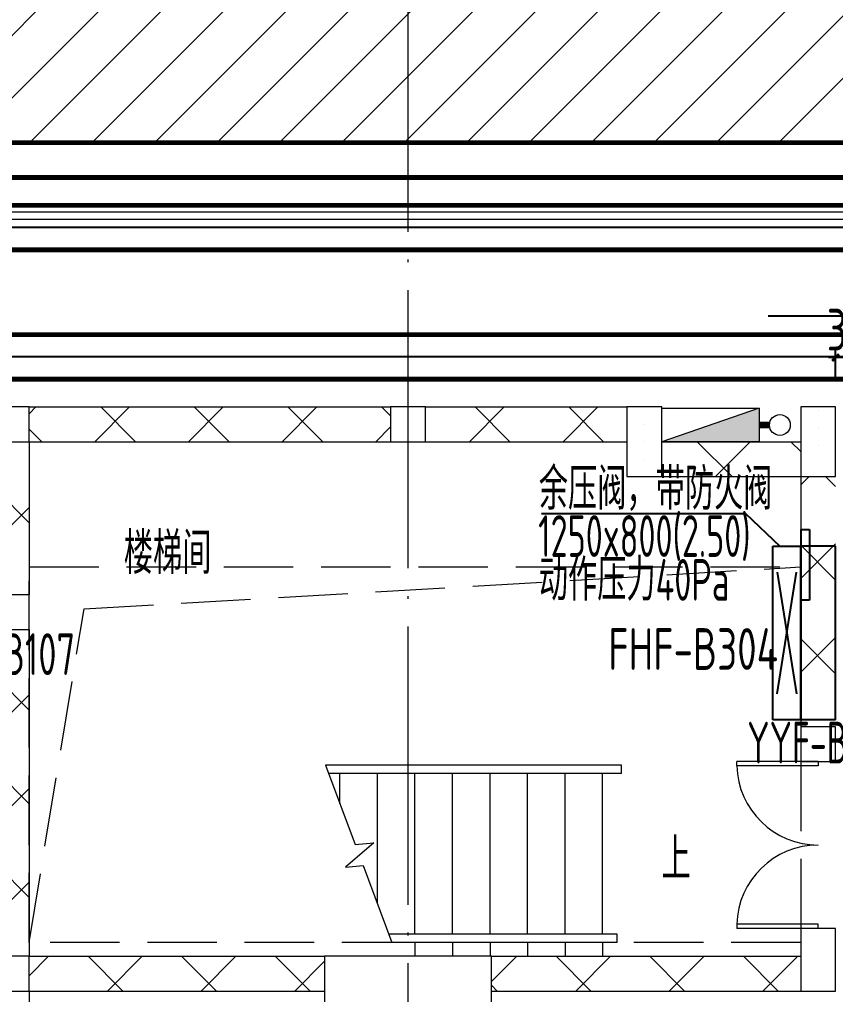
# Model space of a CAD drawing. Extents: x 4 to 13611208, y -605838 to 574722.
# Drawn here: x 13444103 to 13449972, y -8835 to -1824 of the extents above; entities that cross this region are included whole.
import ezdxf

# ---------------------------------------------------------------- set-up
doc = ezdxf.new("R2010")
doc.units = 0
doc.header["$LTSCALE"] = 1000
doc.header["$MEASUREMENT"] = 0
for name, pattern in [('CENTER2', [28.575, 19.05, -3.175, 3.175, -3.175]), ('DASH', [0.35, 0.25, -0.1]), ('DOTE', [2.42, 2, -0.2, 0.02, -0.2])]:
    doc.linetypes.add(name, pattern=pattern)
for name, color, linetype in [('DUCT-D-P标注', 7, 'Continuous'), ('DUCT-K-P中心线', 5, 'CENTER2'), ('DUCT-K-P标注', 7, 'Continuous'), ('DUCT-K-P管', 191, 'Continuous'), ('DUCT-K-S中心线', 5, 'CENTER2'), ('DUCT-K-S管', 40, 'Continuous'), ('DUCT-X-P标注', 7, 'Continuous'), ('DUCT-X-S标注', 7, 'Continuous'), ('DUCT-X-S风口', 7, 'Continuous')]:
    doc.layers.add(name, color=color, linetype=linetype)
doc.layers.add('SDF-风管', color=3, linetype='Continuous', lineweight=20)
doc.layers.add('建筑底图', color=8, linetype='Continuous', lineweight=13)
doc.styles.add('67', font='gbenor.shx', dxfattribs={"width": 0.7, "bigfont": 'hztxt.shx'})
doc.styles.add('C', font='HZTXT_E', dxfattribs={"width": 0.7, "bigfont": 'HZTXT'})
doc.styles.add('du', font='gbenor.shx', dxfattribs={"width": 0.8, "bigfont": 'hztxt.shx'})
doc.dimstyles.new('67', dxfattribs={"dimscale": 100, "dimtxt": 3, "dimasz": 0.5, "dimexe": 0.5, "dimexo": 2, "dimgap": 0.5, "dimtad": 2, "dimdec": 0, "dimrnd": 5, "dimzin": 0, "dimdsep": 46, "dimtxsty": 'du', "dimblk": 'ARCHTICK', "dimcen": 0, "dimdle": 0.5, "dimclrd": 256, "dimclre": 256, "dimclrt": 256, "dimazin": 0, "dimtfac": 1, "dimtdec": 0, "dimtix": 1, "dimtmove": 2, "dimatfit": 3, "dimfxl": 100, "dimtolj": 1, "dimtzin": 0, "dimlwd": -1, "dimlwe": -1, "dimarcsym": 0})
pattern_1 = [(45, (0, 0), (-336.759605, 336.759605), []), (135, (0, 0), (-336.759605, -336.759605), [])]

# ---------------------------------------------------------------- blocks, each defined once
blk = doc.blocks.new('3#消火栓')
at = {"ltscale": 3.5}
blk.add_hatch(color=256, dxfattribs=at).paths.add_polyline_path([(-350, 240), (-350, 0), (350, 240)])
blk.add_line((-350, 0), (350, 240))
blk.add_lwpolyline([(-350, 240), (350, 240), (350, 0), (-350, 0)], close=True)
at = {"const_width": 50}
blk.add_lwpolyline([(-350, 120), (-425, 120)], dxfattribs=at)
blk.add_circle((-500, 120), 75)
blk = doc.blocks.new('$DorLib2D$00000002')
for p, q in [((-0.5, 0), (-0.5, 0.4875)), ((-0.475, 0.4875), (-0.5, 0.4875)), ((-0.475, 0), (-0.475, 0.4875)), ((0.475, 0), (0.475, 0.4875)), ((0.475, 0.4875), (0.5, 0.4875)), ((0.5, 0), (0.5, 0.4875)), ((-0.5, 0), (-0.475, 0)), ((0.5, 0), (0.475, 0))]:
    blk.add_line(p, q)
at = {"lineweight": 13}
for centre, start, end in [((-0.4875, 0), 0, 88.53072), ((0.4875, 0), 91.46928, 180)]:
    blk.add_arc(centre, 0.4875, start, end, dxfattribs=at)
blk = doc.blocks.new('_FZH')
blk.add_lwpolyline([(-0.5, -0.5), (0.5, -0.5), (0.5, 0.5), (-0.5, 0.5)], close=True)
blk = doc.blocks.new('yyf')
for p, q in [((1942862, -228198.5), (1942862, -229566.8)), ((1942862, -228198.5), (1942924.5, -228198.5)), ((1942924.5, -228198.5), (1942924.5, -228707.4)), ((1942662, -228316.8), (1942862, -228316.8)), ((1942662, -229566.8), (1942662, -228316.8)), ((1942862, -229566.8), (1942862, -228316.8)), ((1943112, -228316.8), (1942862, -228316.8)), ((1943112, -229566.8), (1943112, -228316.8)), ((1942691.9, -229379.2), (1942832.1, -228504.4)), ((1942692, -228504.3), (1942832, -229379.3)), ((1942924.5, -228707.4), (1942862, -228707.4)), ((1942862, -229566.8), (1942662, -229566.8)), ((1943112, -229566.8), (1942862, -229566.8))]:
    blk.add_line(p, q)
blk = doc.blocks.new('_ArchTick')
at = {"color": 0, "linetype": 'ByBlock', "const_width": 0.4}
blk.add_lwpolyline([(-0.5, -0.5), (0.5, 0.5)], dxfattribs=at)
blk = doc.blocks.new('*D1573')
at = {"layer": 'DUCT-X-S标注', "transparency": 16777216}
for p, q in [((13449972.4, -4410.3), (13449972.4, -4205)), ((13450272.4, -4410.3), (13450272.4, -4205)), ((13449972.4, -4255), (13449922.4, -4255)), ((13450272.4, -4255), (13449972.4, -4255)), ((13450272.4, -4255), (13450322.4, -4255))]:
    blk.add_line(p, q, dxfattribs=at)
at = {"layer": 'DUCT-X-S标注', "transparency": 16777216, "xscale": 50, "yscale": 50, "zscale": 50}
blk.add_blockref('_ArchTick', (13449972.4, -4255), dxfattribs=at)
at = {"layer": 'DUCT-X-S标注', "transparency": 16777216, "xscale": 50, "yscale": 50, "zscale": 50, "rotation": 180}
blk.add_blockref('_ArchTick', (13450272.4, -4255), dxfattribs=at)
at = {"layer": 'DUCT-X-S标注', "transparency": 16777216, "insert": (13450122.4, -4055), "char_height": 300, "attachment_point": 5, "style": 'du'}
blk.add_mtext('\\A1;300', dxfattribs=at)

msp = doc.modelspace()

# ---------------------------------------------------------------- hatches: boundary and pattern name
at = {"layer": '建筑底图', "linetype": 'DASH'}
h = msp.add_hatch(dxfattribs=at)
h.set_pattern_fill('ANSI31', color=8, scale=200, style=0)
h.set_pattern_definition([(45, (793255.26, 9e-08), (-224.506403, 224.506403), [])])
h.paths.add_polyline_path([(13310147.4, 139.7), (13455372.4, 139.7), (13455372.4, -2710.3), (13310147.4, -2710.3)])
h = msp.add_hatch(dxfattribs=at)
h.set_pattern_fill('ANSI31', color=8, scale=200, style=0)
h.set_pattern_definition([(45, (793255.26, 9e-08), (-224.506403, 224.506403), [])])
h.paths.add_polyline_path([(13310147.4, 139.7), (13455372.4, 139.7), (13455372.4, -2710.3), (13310147.4, -2710.3)])
at = {"layer": '建筑底图'}
h = msp.add_hatch(dxfattribs=at)
h.set_pattern_fill('ANSI37', color=8, scale=300, style=0)
h.set_pattern_definition(pattern_1)
h.paths.add_polyline_path([(13446772.4, -4860.3), (13446772.4, -4610.3), (13444172.4, -4610.3), (13444172.4, -4860.3)])
h = msp.add_hatch(dxfattribs=at)
h.set_pattern_fill('ANSI37', color=8, scale=300, style=0)
h.set_pattern_definition(pattern_1)
h.paths.add_polyline_path([(13448472.4, -4860.3), (13448472.4, -4610.3), (13447022.4, -4610.3), (13447022.4, -4860.3)])
h = msp.add_hatch(dxfattribs=at)
h.set_pattern_fill('ANSI37', color=8, scale=300, style=0)
h.set_pattern_definition(pattern_1)
h.paths.add_polyline_path([(13443922.4, -5960.3), (13444172.4, -5960.3), (13444172.4, -4860.3), (13443922.4, -4860.3)])
h = msp.add_hatch(dxfattribs=at)
h.set_pattern_fill('ANSI37', color=8, scale=300, style=0)
h.set_pattern_definition(pattern_1)
h.paths.add_polyline_path([(13449722.4, -5110.3), (13449722.4, -4860.3), (13448722.4, -4860.3), (13448722.4, -5110.3)])
h = msp.add_hatch(dxfattribs=at)
h.set_pattern_fill('ANSI37', color=8, scale=300, style=0)
h.set_pattern_definition(pattern_1)
h.paths.add_polyline_path([(13449722.4, -6910.3), (13449972.4, -6910.3), (13449972.4, -5110.3), (13449722.4, -5110.3)])
h = msp.add_hatch(dxfattribs=at)
h.set_pattern_fill('ANSI37', color=8, scale=300, style=0)
h.set_pattern_definition(pattern_1)
h.paths.add_polyline_path([(13443922.4, -8560.3), (13444172.4, -8560.3), (13444172.4, -6210.3), (13443922.4, -6210.3)])
h = msp.add_hatch(dxfattribs=at)
h.set_pattern_fill('ANSI37', color=8, scale=300, style=0)
h.set_pattern_definition(pattern_1)
h.paths.add_polyline_path([(13446297.4, -8810.3), (13446297.4, -8560.3), (13444172.4, -8560.3), (13444172.4, -8810.3)])
h = msp.add_hatch(dxfattribs=at)
h.set_pattern_fill('ANSI37', color=8, scale=300, style=0)
h.set_pattern_definition(pattern_1)
h.paths.add_polyline_path([(13449722.4, -8810.3), (13449722.4, -8560.3), (13447497.4, -8560.3), (13447497.4, -8810.3)])

# ---------------------------------------------------------------- linework, layer by layer
at = {"layer": 'DUCT-D-P标注'}
msp.add_lwpolyline([(13452121.1, -3957.9), (13449488.3, -3957.9)], dxfattribs=at)
at = {"layer": 'DUCT-K-P中心线'}
msp.add_line((13456252.4, -4250.3), (13443932.6, -4250.3), dxfattribs=at)
at = {"layer": 'DUCT-K-P管', "const_width": 35}
for points in [[(13456252.4, -4090.3), (13443932.6, -4090.3)], [(13443932.6, -4410.3), (13456252.4, -4410.3)]]:
    msp.add_lwpolyline(points, dxfattribs=at)
at = {"layer": 'DUCT-K-S中心线'}
msp.add_line((13458452.2, -3320.3), (13443272.6, -3320.3), dxfattribs=at)
at = {"layer": 'DUCT-K-S管', "const_width": 35}
for points in [[(13458452.2, -3160.3), (13443272.6, -3160.3)], [(13443272.6, -3480.3), (13458452.2, -3480.3)]]:
    msp.add_lwpolyline(points, dxfattribs=at)
at = {"layer": 'DUCT-X-S标注', "color": 0}
msp.add_lwpolyline([(13447858, -5375.7), (13449325.5, -5375.7), (13449572.4, -5610.3)], dxfattribs=at)
at = {"layer": 'SDF-风管', "const_width": 35, "elevation": 4115}
msp.add_lwpolyline([(13431747.5, -2710.3), (13451922.1, -2710.3)], dxfattribs=at)
at = {"layer": 'SDF-风管', "const_width": 35}
msp.add_lwpolyline([(13431747.5, -2960.3), (13451922.1, -2960.3)], dxfattribs=at)
at = {"layer": '建筑底图', "color": 8, "linetype": 'DOTE'}
msp.add_line((13446897.4, -22710.3), (13446897.4, 3889.7), dxfattribs=at)
at = {"layer": '建筑底图', "color": 8, "linetype": 'DASH'}
for p, q in [((13270997.4, -2710.3), (13455372.4, -2710.3)), ((13270997.4, -2960.3), (13455622.4, -2960.3))]:
    msp.add_line(p, q, dxfattribs=at)
at = {"layer": '建筑底图', "color": 8}
for p, q in [((13466597.4, -3210.3), (13443897.4, -3210.3)), ((13444172.4, -4610.3), (13446772.4, -4610.3)), ((13447022.4, -4610.3), (13448472.4, -4610.3)), ((13449847.4, -4635.3), (13449847.4, -4635.3)), ((13448597.4, -4735.3), (13448597.4, -4735.3)), ((13449847.4, -4760.3), (13449847.4, -4760.3)), ((13444172.4, -4860.3), (13444172.4, -5960.3)), ((13444172.4, -4860.3), (13446772.4, -4860.3)), ((13447022.4, -4860.3), (13448472.4, -4860.3)), ((13448597.4, -4860.3), (13448597.4, -4860.3)), ((13448722.4, -4860.3), (13449722.4, -4860.3)), ((13449847.4, -4885.3), (13449847.4, -4885.3)), ((13448597.4, -4985.3), (13448597.4, -4985.3)), ((13448722.4, -5110.3), (13449722.4, -5110.3)), ((13449722.4, -5110.3), (13449722.4, -6910.3)), ((13444172.4, -6210.3), (13444172.4, -8560.3)), ((13448297.4, -7185.3), (13446303.1, -7185.3)), ((13446303.1, -7185.3), (13446517.8, -7757.3)), ((13448432.4, -7185.3), (13446303.1, -7185.3)), ((13448432.4, -7245.3), (13448432.4, -7185.3)), ((13448432.4, -7245.3), (13446325.6, -7245.3)), ((13446407.4, -7463.1), (13446407.4, -7245.3)), ((13446677.4, -8182.4), (13446677.4, -7245.3)), ((13446947.4, -8400.3), (13446947.4, -7245.3)), ((13447217.4, -8400.3), (13447217.4, -7245.3)), ((13447487.4, -8400.3), (13447487.4, -7245.3)), ((13447757.4, -8400.3), (13447757.4, -7245.3)), ((13448027.4, -8400.3), (13448027.4, -7245.3)), ((13448297.4, -8400.3), (13448297.4, -7245.3)), ((13446652.2, -7744.2), (13446447.9, -7919.2)), ((13446517.8, -7757.3), (13446652.2, -7744.2)), ((13446447.9, -7919.2), (13446573.9, -7906.9)), ((13446573.9, -7906.9), (13446781.7, -8460.3)), ((13448402.4, -8400.3), (13446759.1, -8400.3)), ((13448402.4, -8460.3), (13448402.4, -8400.3)), ((13448297.4, -8460.3), (13446781.7, -8460.3)), ((13448402.4, -8460.3), (13446781.7, -8460.3)), ((13446947.4, -8460.3), (13446947.4, -8560.3)), ((13447217.4, -8460.3), (13447217.4, -8560.3)), ((13447487.4, -8460.3), (13447487.4, -8560.3)), ((13447757.4, -8460.3), (13447757.4, -8560.3)), ((13448027.4, -8460.3), (13448027.4, -8560.3)), ((13448297.4, -8460.3), (13448297.4, -8560.3)), ((13444172.4, -8560.3), (13446297.4, -8560.3)), ((13447497.4, -8560.3), (13449722.4, -8560.3)), ((13444172.4, -8810.3), (13444172.4, -11710.3)), ((13444172.4, -8810.3), (13446297.4, -8810.3)), ((13447497.4, -8810.3), (13449722.4, -8810.3))]:
    msp.add_line(p, q, dxfattribs=at)
at = {"layer": '建筑底图', "color": 8, "linetype": 'Continuous'}
msp.add_line((13443847.4, -3260.3), (13465547.4, -3260.3), dxfattribs=at)
at = {"layer": '建筑底图', "color": 8, "linetype": 'DASH', "ltscale": 2}
msp.add_lwpolyline([(13444172.4, -8460.3), (13444172.4, -5760.3), (13449722.4, -5760.3), (13449722.4, -8460.3)], close=True, dxfattribs=at)
msp.add_lwpolyline([(13444172.4, -8460.3), (13444567.3, -6063), (13449722.4, -5760.3)], dxfattribs=at)
at = {"layer": '建筑底图', "color": 8}
msp.add_lwpolyline([(13448240.6, -7860.3, 0, 0, 0), (13447325.6, -7860.3, 80, 0, 0), (13447025.6, -7860.3, 0, 0, 0)], format="xyseb", dxfattribs=at)

# ---------------------------------------------------------------- block references
at = {"layer": 'DUCT-X-S风口'}
msp.add_blockref('yyf', (11506860.3, 222706.5), dxfattribs=at)
at = {"layer": '建筑底图', "color": 8}
for p, xscale, yscale, zscale in [((13444047.4, -4735.3), 250, 250, 250), ((13446897.4, -4735.3), 250, 250, 250), ((13448597.4, -4860.3), 249.9999989569187, 500.000050961622, 500.000050961622), ((13449847.4, -4860.3), 249.9999989569187, 500.000050961622, 500.000050961622), ((13444047.4, -6085.3), 250.0000000037253, 250.0000000037253, 250.0000000037253), ((13449847.4, -7035.3), 250, 250, 250), ((13449847.4, -8585.3), 250, 450.000000384287, 450.000000384287), ((13444047.4, -8685.3), 250, 250, 250), ((13446897.4, -8960.3), 1200, 800, 800)]:
    msp.add_blockref('_FZH', p, dxfattribs=dict(at, xscale=xscale, yscale=yscale, zscale=zscale))
at = {"layer": '建筑底图', "color": 8, "ltscale": 100, "rotation": 180}
msp.add_blockref('3#消火栓', (13449072.4, -4620.3), dxfattribs=at)
at = {"layer": '建筑底图', "color": 8, "xscale": -1200, "yscale": -1200, "zscale": -1200, "rotation": 270}
msp.add_blockref('$DorLib2D$00000002', (13449847.4, -7760.3), dxfattribs=at)

# ---------------------------------------------------------------- texts
at = {"layer": 'DUCT-K-P标注', "style": '67', "width": 0.75}
msp.add_text('AFHF-B107', height=300, dxfattribs=at).set_placement((13443234.7, -6538, 9900))
at = {"layer": 'DUCT-X-P标注', "style": 'du'}
for s, width, p in [('FHF-B304', 0.8, (13448337.4, -6500.8, 2020)), ('YYF-B302', 0.7, (13449337.3, -7173.6, 2020))]:
    msp.add_text(s, height=300, dxfattribs=dict(at, width=width)).set_placement(p)
at = {"layer": 'DUCT-X-S标注', "color": 0, "style": 'du', "width": 0.7}
for s, p in [('余压阀，带防火阀', (13447838.4, -5349.5)), ('1250x800(2.50)', (13447833.7, -5688.7)), ('动作压力40Pa', (13447838.4, -6003.9))]:
    msp.add_text(s, height=300, dxfattribs=at).set_placement(p)
at = {"layer": '建筑底图', "color": 8, "style": 'C', "width": 0.7}
for s, p in [('楼梯间', (13444853.2, -5811.8)), ('上', (13448720.6, -8010.3))]:
    msp.add_text(s, height=300, dxfattribs=at).set_placement(p)

# ---------------------------------------------------------------- dimensions: what is measured, and where the dimension line sits
at = {"layer": 'DUCT-X-S标注', "color": 4}
dim = msp.add_linear_dim(base=(13449972.4, -4255), p1=(13450272.4, -4610.3), p2=(13449972.4, -4610.3), dimstyle='67', dxfattribs=at)
dim.commit()
dim.dimension.update_dxf_attribs({"geometry": '*D1573', "text_midpoint": (13450122.4, -4055)})

doc.saveas('drawing.dxf')
